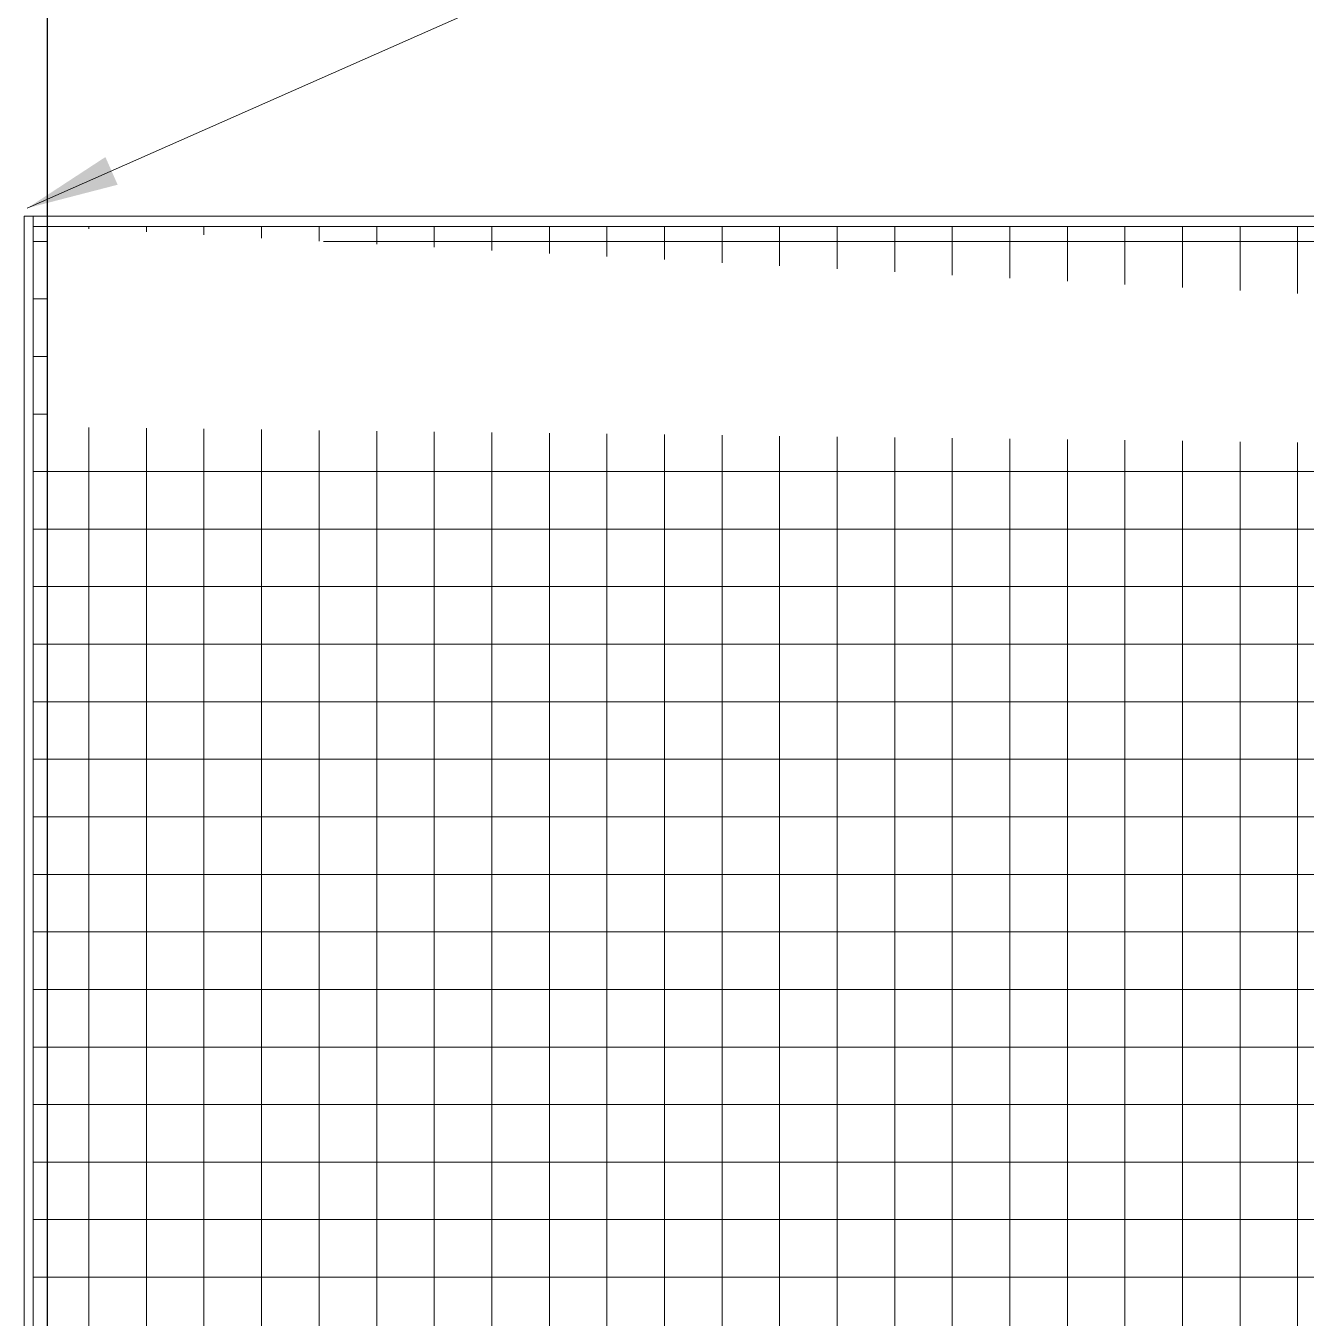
# Model space of a CAD drawing. Header units: inches. Extents: x -12478 to 399182, y -16583 to 525552.
# Drawn here: x 26197 to 26753, y -8368 to -7806 of the extents above; entities that cross this region are included whole.
import ezdxf

# ---------------------------------------------------------------- set-up
doc = ezdxf.new("R2010")
doc.units = ezdxf.units.IN
doc.header["$LTSCALE"] = 1000
doc.header["$MEASUREMENT"] = 0
for name, color, linetype, lineweight in [('CQ Marble', 6, 'Continuous', 0), ('ID-NOTES', 3, 'Continuous', 0), ('Sanitaire', 253, 'Continuous', 0)]:
    doc.layers.add(name, color=color, linetype=linetype, lineweight=lineweight)
doc.layers.add('Layer3', color=3, linetype='Continuous')
doc.styles.add('ZZ-Dim All', font='romans.shx', dxfattribs={"width": 0.8})
doc.dimstyles.new('DIM 0200', dxfattribs={"dimscale": 200, "dimtxt": 1, "dimasz": 0.8, "dimexe": 0.5, "dimexo": 1, "dimgap": 0.4, "dimtad": 1, "dimdec": 0, "dimrnd": 10, "dimdsep": 46, "dimtxsty": 'ZZ-Dim All', "dimblk1": 'ARCHTICK', "dimblk2": 'ARCHTICK', "dimsah": 1, "dimcen": 1, "dimdle": 0.5, "dimclrd": 256, "dimclre": 256, "dimclrt": 256, "dimadec": 0, "dimazin": 2, "dimtfac": 1, "dimtdec": 0, "dimtix": 1, "dimtmove": 2, "dimatfit": 2, "dimfxl": 1, "dimfxlon": 1, "dimtolj": 1, "dimtzin": 0, "dimlwd": -1, "dimlwe": -1, "dimarcsym": 0})

# ---------------------------------------------------------------- blocks, each defined once
blk = doc.blocks.new('_ARCHTICK')
at = {"color": 0, "linetype": 'ByBlock', "const_width": 0.15}
blk.add_lwpolyline([(-0.5, -0.5), (0.5, 0.5)], dxfattribs=at)

msp = doc.modelspace()

# ---------------------------------------------------------------- hatches: boundary and pattern name
at = {"layer": 'Sanitaire'}
h = msp.add_hatch(dxfattribs=at)
h.set_pattern_fill('ANSI37', color=8, scale=200, angle=45)
h.set_pattern_definition([(90, (24849.77, -3e-08), (-25, 0), []), (180, (24849.77, -3e-08), (-4e-15, -25), [])])
edge = h.paths.add_edge_path(flags=17)
edge.add_arc((28689.59, -8523.44), 12.7, 0, 360)
edge = h.paths.add_edge_path()
edge.add_line((27830.68, -8000.63), (27830.68, -7997.63))
edge.add_line((27830.68, -7983.63), (27830.68, -7997.63))
edge.add_line((27830.68, -7983.63), (27830.68, -7980.63))
edge.add_line((26206.66, -7893.55), (26206.66, -9060.63))
edge.add_line((22574.6, -9060.63), (29737.74, -9060.63))
edge.add_line((28845.71, -8995.91), (28845.71, -9051.73))
edge.add_line((28845.71, -9058.08), (28845.71, -9051.73))
edge.add_line((28846.47, -9058.08), (28846.47, -9060.62))
edge.add_line((28846.47, -9058.08), (28845.71, -9058.08))
edge.add_line((28845.71, -8995.91), (28845.71, -8989.56))
edge.add_line((28845.71, -8979.5), (28845.71, -8989.56))
edge.add_arc((28846.49, -8979.5), 0.787, 91.8486, 180, ccw=False)
edge.add_line((28846.47, -8969.69), (28846.47, -8989.56))
edge.add_line((28827.6, -8969.69), (28844.36, -8969.69))
edge.add_line((28844.36, -8969.69), (28844.61, -8969.69))
edge.add_line((28844.87, -8969.69), (28844.61, -8969.69))
edge.add_line((28844.87, -8969.69), (28850.27, -8969.69))
edge.add_line((28827.34, -8969.69), (28827.6, -8969.69))
edge.add_line((28827.34, -8969.69), (28827.09, -8969.69))
edge.add_line((28812.74, -8969.69), (28827.09, -8969.69))
edge.add_line((28812.74, -8969.69), (28811.21, -8969.69))
edge.add_line((28782, -8969.69), (28811.21, -8969.69))
edge.add_line((28777.66, -8969.69), (28781.75, -8969.69))
edge.add_line((28781.75, -8969.69), (28782, -8969.69))
edge.add_line((28727.69, -8483.46), (28727.69, -8969.81))
edge.add_line((28777.66, -8969.69), (28776.13, -8969.69))
edge.add_line((28776.13, -8968.94), (28775.09, -8968.94))
edge.add_line((28771.23, -8968.94), (28775.09, -8968.94))
edge.add_line((28771.23, -8968.94), (28768.94, -8968.94))
edge.add_line((28768.94, -8968.94), (28730.77, -8968.94))
edge.add_line((28729.98, -8968.43), (28730.77, -8968.94))
edge.add_line((28729.98, -8968.43), (28729.98, -8967.94))
edge.add_arc((28729.98, -8965.65), 2.29, 180, 270.0001, ccw=False)
edge.add_line((28727.69, -8965.65), (28727.69, -8487.62))
edge.add_line((28698.4, -8532.96), (28727.57, -8532.96))
edge.add_line((28732.78, -8472.24), (28732.78, -8475.41))
edge.add_line((28732.78, -8475.41), (28732.79, -8476.93))
edge.add_line((28732.79, -8476.93), (28732.79, -8483.28))
edge.add_arc((28774.5, -8483.97), 0.635, 90, 180, ccw=False)
edge.add_line((28773.86, -8483.97), (28773.86, -8485.58))
edge.add_arc((28729.98, -8487.62), 2.29, 89.9996, 180, ccw=False)
edge.add_line((28730.77, -8484.34), (28729.98, -8484.84))
edge.add_line((28729.98, -8484.84), (28729.98, -8485.34))
edge.add_line((28730.77, -8484.34), (28768.94, -8484.34))
edge.add_line((28732.79, -8483.28), (28743.9, -8483.28))
edge.add_line((28743.9, -8483.28), (28748.53, -8483.28))
edge.add_line((28744.99, -8483.33), (28756.1, -8483.33))
edge.add_line((28756.1, -8483.33), (28793.56, -8483.33))
edge.add_line((28768.94, -8484.34), (28771.23, -8484.34))
edge.add_line((28773.86, -8484.34), (28771.23, -8484.34))
edge.add_line((28729.35, -8471.74), (28730.14, -8472.24))
edge.add_line((28748.52, -8472.24), (28730.14, -8472.24))
edge.add_arc((28729.35, -8468.96), 2.29, 180, 270.0002, ccw=False)
edge.add_line((28727.06, -8468.96), (28726.94, -8326.02))
edge.add_arc((28695.31, -8390.28), 6.35, -90, 0, ccw=False)
edge.add_line((28695.31, -8396.63), (28688.96, -8396.63))
edge.add_line((28688.96, -8396.63), (28682.61, -8396.63))
edge.add_arc((28682.61, -8390.28), 6.35, 180, 270, ccw=False)
edge.add_line((28676.26, -8382.14), (28676.26, -8390.28))
edge.add_line((28676.26, -7893.55), (28676.26, -8382.01))
edge.add_line((28701.66, -8390.28), (28701.66, -8382.14))
edge.add_line((28701.66, -8382.01), (28701.66, -8325.95))
edge.add_line((28701.61, -8326.02), (28726.94, -8326.02))
edge.add_line((28676.26, -7893.55), (26206.66, -7893.55))
edge.add_line((26206.66, -7893.55), (26206.66, -7980.63))
h = msp.add_hatch(dxfattribs=at)
h.set_pattern_fill('ANSI37', color=8, scale=200, angle=45)
h.paths.add_polyline_path([(26206.66, -7893.55), (26200.66, -7893.55), (26200.66, -9060.63), (26206.66, -9060.63)])

# ---------------------------------------------------------------- linework, layer by layer
at = {"layer": 'CQ Marble'}
for p, q in [((26200.66, -7889.05, 0), (28676.26, -7889.05, 0)), ((28676.26, -7893.55, 0), (26200.66, -7893.55, 0))]:
    msp.add_line(p, q, dxfattribs=at)
at = {"layer": 'CQ Marble', "elevation": 0}
msp.add_lwpolyline([(26196.66, -7889.05), (26200.66, -7889.05), (26200.66, -9060.63), (26196.66, -9060.63)], close=True, dxfattribs=at)
at = {"layer": 'Layer3'}
msp.add_line((26206.66, -4910.63, 0), (26206.66, -9060.63, 0), dxfattribs=at)

# ---------------------------------------------------------------- leaders
at = {"layer": 'ID-NOTES'}
msp.add_leader([(26198.04, -7885.54, -751.69), (28806.69, -6731.73, -751.69), (29749.34, -6731.73, -751.69)], dimstyle='DIM 0200', override={"dimasz": 0.2, "dimtad": 0, "dimclrd": 8}, dxfattribs=at)

doc.saveas('drawing.dxf')
